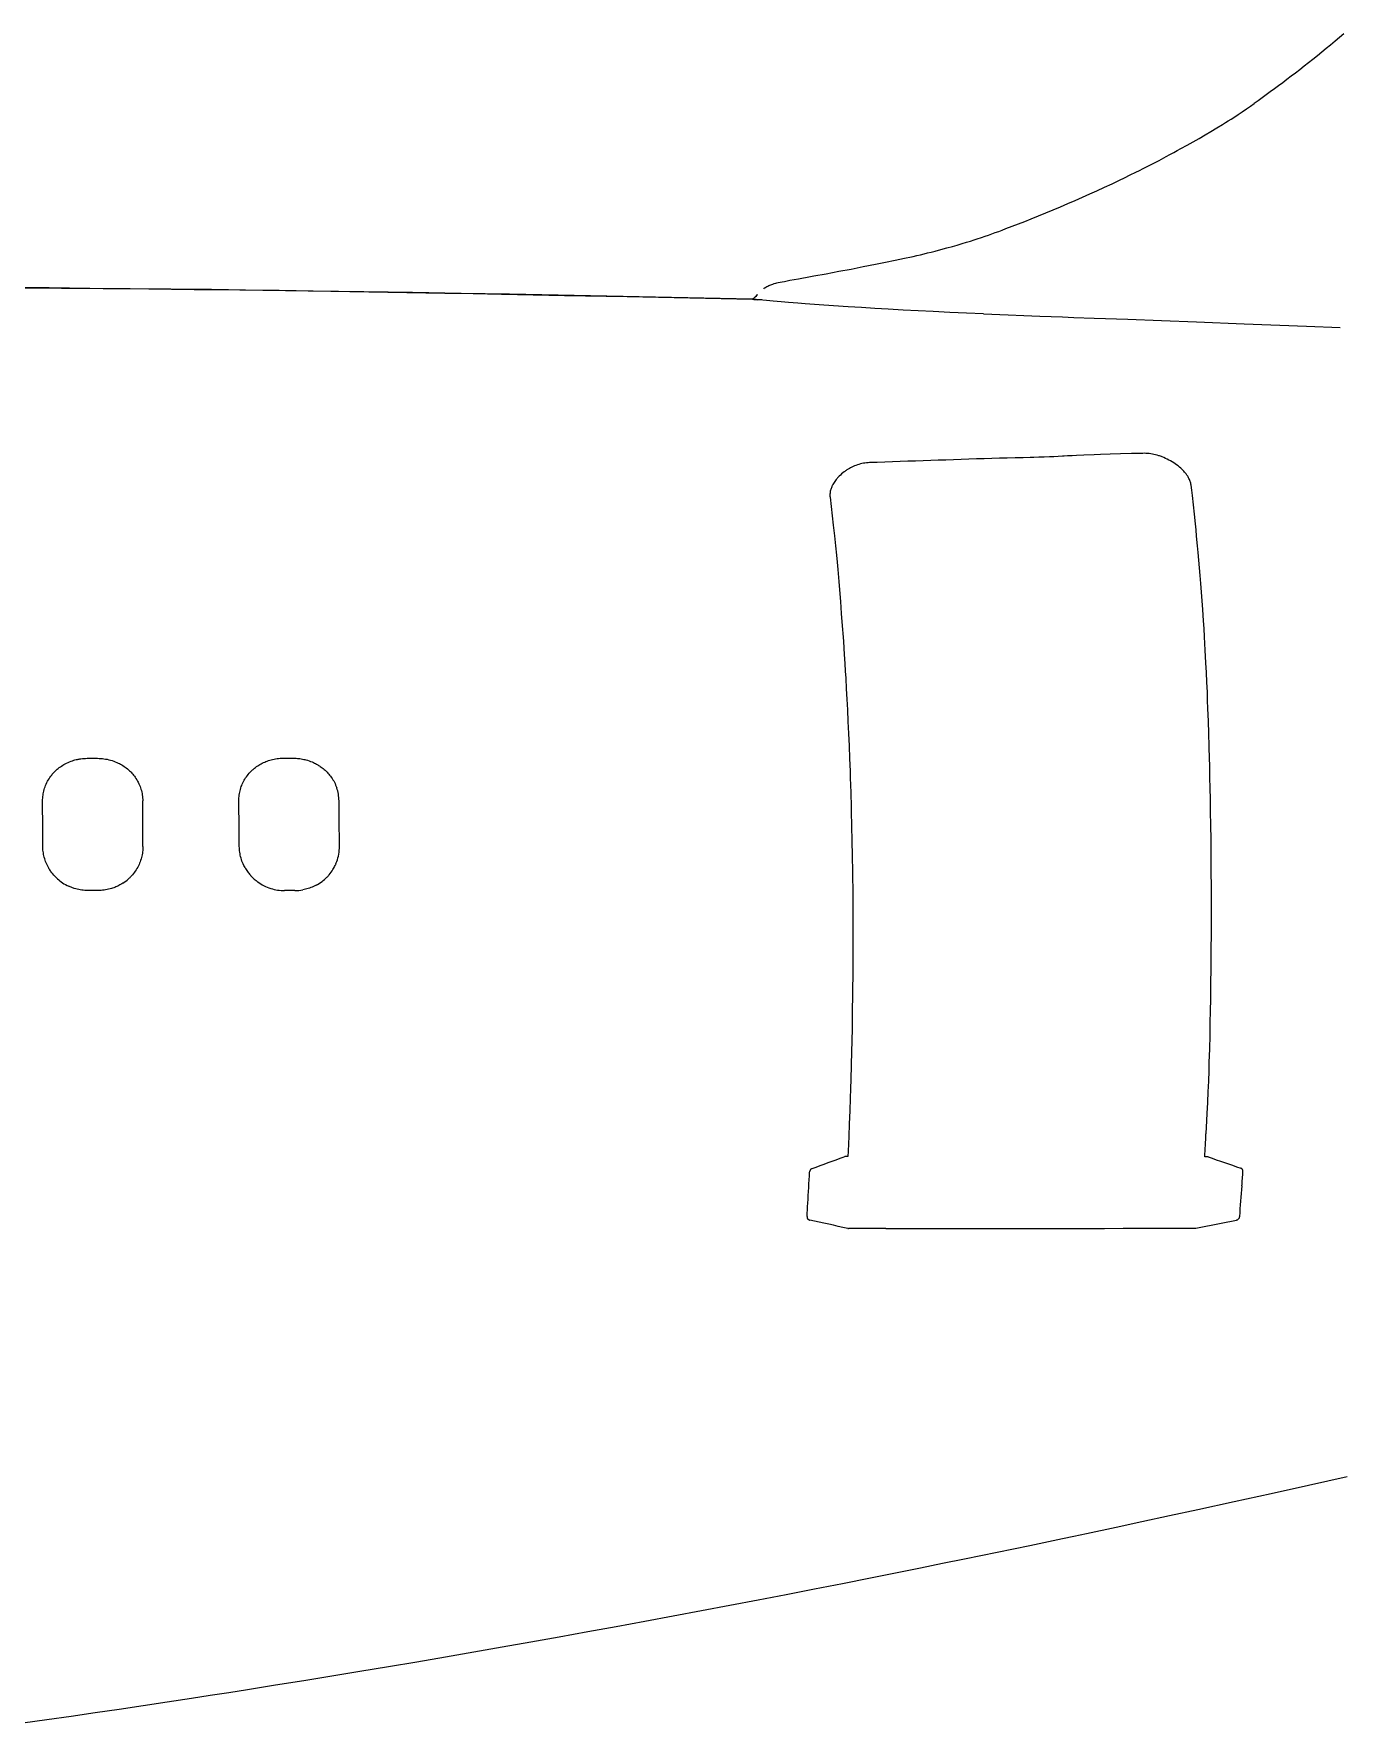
# Model space of a CAD drawing. Extents: x -62750 to 17911, y -49048 to 6133.
# Drawn here: x -35821 to -32273, y -3734 to 855 of the extents above; entities that cross this region are included whole.
import ezdxf

# ---------------------------------------------------------------- set-up
doc = ezdxf.new("R2010")
doc.units = 0
doc.linetypes.add('DASHED', pattern=[15, 12, -3])
doc.layers.get('0').update_dxf_attribs({"linetype": 'CONTINUOUS'})

msp = doc.modelspace()

# ---------------------------------------------------------------- linework, layer by layer
at = {"color": 7, "linetype": 'DASHED', "ltscale": 0.465028}
msp.add_line((-33855.2, 147), (-33868.7, 134.2), dxfattribs=at)
at = {"color": 7, "linetype": 'DASHED', "ltscale": 0.000488367}
for p, q in [((-33868.7, 134.2), (-33868.8, 134.2)), ((-33868.8, 134.2), (-33868.7, 134.2))]:
    msp.add_line(p, q, dxfattribs=at)
at = {"color": 7, "ltscale": 0.000586581}
msp.add_line((-33868.8, 134.2), (-33868.7, 134.2), dxfattribs=at)
at = {"color": 7, "ltscale": 0.008846}
msp.add_line((-33868.6, 134.2), (-33868.2, 134.2), dxfattribs=at)
at = {"color": 7, "ltscale": 0.000982723}
msp.add_line((-33868.5, 134.2), (-33868.5, 134.2), dxfattribs=at)
at = {"color": 7, "ltscale": 0.018625}
msp.add_line((-33865.8, 133.9), (-33865, 133.9), dxfattribs=at)
at = {"color": 7, "linetype": 'DASHED', "ltscale": 0.007058}
msp.add_line((-33865, 133.9), (-33864.7, 133.8), dxfattribs=at)
at = {"color": 7, "ltscale": 0.012253}
msp.add_line((-33864.7, 133.8), (-33864.2, 133.8), dxfattribs=at)
at = {"color": 7, "ltscale": 0.060078}
msp.add_line((-33857.5, 133.2), (-33855.1, 133), dxfattribs=at)
at = {"color": 7, "ltscale": 0.001568}
msp.add_line((-33844.2, 132.1), (-33844.1, 132.1), dxfattribs=at)
at = {"color": 7, "ltscale": 0.349805}
msp.add_line((-35676, -1113), (-35662, -1113), dxfattribs=at)
at = {"color": 7, "ltscale": 0.349707}
msp.add_line((-35662, -1113), (-35648, -1113), dxfattribs=at)
at = {"color": 7}
for p, q in [((-35143.9, -1112.8), (-35115.9, -1112.7)), ((-35646.5, -1472), (-35674.5, -1472)), ((-35118.5, -1472.3), (-35140.4, -1472.3))]:
    msp.add_line(p, q, dxfattribs=at)
at = {"color": 7, "ltscale": 0.15332}
msp.add_line((-35112.4, -1472.3), (-35118.5, -1472.3), dxfattribs=at)
msp.add_line((-35112.4, -1472.3), (-35118.5, -1472.3), dxfattribs=at)
at = {"color": 7, "ltscale": 0.153516}
msp.add_line((-33610.4, -2194.7), (-33616.5, -2194.7), dxfattribs=at)
msp.add_line((-33610.4, -2194.7), (-33616.5, -2194.7), dxfattribs=at)
at = {"color": 7, "ltscale": 0.156935}
msp.add_line((-32634.4, -2195.4), (-32640.6, -2195.3), dxfattribs=at)
msp.add_line((-32634.4, -2195.4), (-32640.6, -2195.3), dxfattribs=at)
at = {"color": 7}
for points in [[(-32262.8, 855.3), (-32274.9, 845), (-32286.9, 834.9), (-32299, 824.8), (-32311, 814.9), (-32323, 805.1), (-32334.9, 795.4), (-32346.9, 785.8), (-32358.8, 776.4), (-32370.7, 767), (-32382.4, 757.8), (-32394.2, 748.7), (-32405.9, 739.8), (-32417.5, 731), (-32429, 722.4), (-32440.5, 713.8), (-32451.7, 705.5), (-32463, 697.2), (-32474.1, 689.1), (-32485.1, 681.1), (-32495.9, 673.4), (-32506.7, 665.7)], [(-33838.7, 162.8), (-33837.2, 164), (-33836.3, 164.7), (-33835.2, 165.5), (-33834.1, 166.3), (-33832.8, 167.1), (-33830.4, 168.5), (-33827.8, 169.9), (-33825, 171.3), (-33822.1, 172.5), (-33819.5, 173.5), (-33817, 174.5), (-33814.3, 175.4), (-33812.3, 176), (-33810.3, 176.6), (-33806.2, 177.7), (-33802.8, 178.5), (-33799.5, 179.2), (-33794.4, 180.3), (-33788.7, 181.5), (-33782, 182.8), (-33767.4, 185.6), (-33744.2, 189.8), (-33711.3, 195.8), (-33702.3, 197.4), (-33669.4, 203.5), (-33634.4, 210), (-33601.6, 216.2), (-33568.2, 222.7), (-33535, 229.2), (-33508.1, 234.6), (-33481.9, 240), (-33456.3, 245.4), (-33437.5, 249.5), (-33433.1, 250.5), (-33423.1, 252.7), (-33412.4, 255.2), (-33403.1, 257.5), (-33393.4, 259.9), (-33383.4, 262.4), (-33373.2, 265.1), (-33357.5, 269.2), (-33341.7, 273.4), (-33326, 277.8), (-33312.8, 281.5), (-33299.9, 285.2), (-33287.5, 288.8), (-33277.1, 292.1), (-33267.3, 295.2), (-33259.2, 297.9), (-33246.9, 302.1), (-33237.6, 305.3), (-33228.5, 308.5), (-33219.2, 311.8), (-33209.9, 315.1), (-33200.4, 318.6), (-33190.6, 322.2), (-33180.8, 325.9), (-33163.8, 332.3), (-33146.7, 338.9), (-33129.4, 345.7), (-33112, 352.6), (-33092.1, 360.6), (-33072.2, 368.8), (-33052.3, 377.1), (-33032.4, 385.5), (-33012.7, 393.9), (-32992.6, 402.6), (-32972.6, 411.4), (-32953.1, 420.1), (-32933.9, 428.8), (-32912.8, 438.5), (-32892.3, 448.1), (-32872.2, 457.7), (-32858.5, 464.3), (-32843.4, 471.7), (-32828.1, 479.2), (-32817.9, 484.2), (-32807.6, 489.4), (-32793.6, 496.5), (-32779.3, 503.9), (-32764.7, 511.5), (-32745.2, 521.8), (-32735.2, 527.2), (-32725.1, 532.6), (-32715.2, 538), (-32705.3, 543.4), (-32688.9, 552.5), (-32672.5, 561.8), (-32656.1, 571.1), (-32639.8, 580.6), (-32623.8, 590.1), (-32608, 599.6), (-32592.3, 609.1), (-32584.6, 613.9), (-32577, 618.7), (-32569.4, 623.5), (-32561.9, 628.3), (-32550.2, 635.9), (-32538.7, 643.5), (-32527.6, 651), (-32516.9, 658.4), (-32506.7, 665.7)], [(-33868.8, 134.2), (-34044.9, 138), (-34220.9, 141.6), (-34308.9, 143.4), (-34396.9, 145.1), (-34528.8, 147.6), (-34660.8, 150), (-34792.8, 152.3), (-34924.8, 154.4), (-34993.8, 155.5), (-35062.8, 156.5), (-35154.8, 157.8), (-35246.7, 159.1), (-35338.6, 160.2), (-35448.9, 161.5), (-35559.2, 162.7), (-35669.4, 163.7), (-35779.7, 164.7), (-35889.9, 165.5)], [(-35860.2, 165.3), (-35746.4, 164.4), (-35632.5, 163.4), (-35508.9, 162.2), (-35385.3, 160.8), (-35261.7, 159.3), (-35138.1, 157.6), (-35014.5, 155.8), (-34911.4, 154.2), (-34808.4, 152.5), (-34705.2, 150.8), (-34627.9, 149.4), (-34550.5, 148), (-34465.3, 146.4), (-34380.1, 144.7), (-34209.6, 141.4), (-34039.2, 137.9), (-33868.8, 134.2)], [(-33726.4, 122.1), (-33745.6, 123.6), (-33758.4, 124.6), (-33771, 125.6), (-33791.6, 127.4), (-33813, 129.3), (-33859.3, 133.4), (-33867.2, 134), (-33868.6, 134.2)], [(-33242.1, 94.5), (-33288, 96.4), (-33333.3, 98.5), (-33378, 100.6), (-33419.2, 102.6), (-33460, 104.7), (-33500.5, 107), (-33537.2, 109.1), (-33573.5, 111.4), (-33609.6, 113.7), (-33649, 116.5), (-33687.9, 119.3), (-33726.4, 122.1)], [(-33242.1, 94.5), (-33174.8, 91.7), (-33132, 90), (-33088.7, 88.4), (-33027.2, 86.1)], [(-33027.2, 86.1), (-32996.5, 85), (-32941.4, 83), (-32849.9, 79.7), (-32757.9, 76.3), (-32663.2, 72.6), (-32533.3, 67.5), (-32364, 60.7), (-32272.8, 57.1)], [(-33551, -309.8), (-33555.3, -310), (-33559.5, -310.4), (-33563.8, -310.9), (-33568, -311.6), (-33572.1, -312.5), (-33576.2, -313.4), (-33580.3, -314.6), (-33584.3, -315.8), (-33588.3, -317.2), (-33592.2, -318.8), (-33595.7, -320.3), (-33599.3, -322), (-33602.7, -323.7), (-33606.1, -325.6), (-33609.4, -327.5), (-33612.7, -329.5), (-33614.6, -330.8), (-33616.5, -332.1), (-33618.4, -333.4), (-33620.2, -334.8), (-33623.8, -337.5), (-33627.2, -340.4), (-33630.5, -343.4), (-33633.7, -346.4), (-33635.2, -347.9), (-33636.7, -349.5), (-33638.1, -351.1), (-33639.5, -352.7), (-33641.8, -355.4), (-33643.9, -358.1), (-33645.9, -360.8), (-33647.7, -363.6), (-33649.5, -366.4), (-33651.1, -369.3), (-33651.9, -370.8), (-33652.7, -372.4), (-33653.4, -373.9), (-33654, -375.5), (-33655, -377.8), (-33655.8, -380.2), (-33656.6, -382.5), (-33657.2, -384.9), (-33657.8, -387.6), (-33658.3, -390.2), (-33658.6, -392.9), (-33658.8, -395.6), (-33658.8, -398.2), (-33658.7, -400.9), (-33658.5, -403.5)], [(-33027.1, -292.3), (-33039, -293), (-33050.9, -293.7), (-33062.8, -294.2), (-33076.9, -294.8), (-33091.1, -295.3), (-33105.4, -295.7), (-33114.9, -295.9), (-33134, -296.3), (-33155.5, -296.7), (-33177, -297.2), (-33198.2, -297.7), (-33219.5, -298.3)], [(-32809.1, -284.5), (-32839.8, -285.3), (-32869.7, -286.2), (-32897.3, -287.1), (-32924.2, -287.9), (-32941.2, -288.5), (-32969.5, -289.6), (-32988.7, -290.3), (-33001.2, -290.9), (-33013.8, -291.5), (-33022.7, -292), (-33027.1, -292.3)], [(-32677.7, -371.2), (-32678.1, -368.5), (-32678.7, -365.9), (-32679.4, -363.2), (-32680.2, -360.6), (-32681.2, -357.9), (-32682.3, -355.3), (-32683.6, -352.6), (-32684.7, -350.6), (-32685.8, -348.5), (-32687.1, -346.5), (-32688.1, -345), (-32689.1, -343.5), (-32691.3, -340.4), (-32693.7, -337.4), (-32695.5, -335.3), (-32697.5, -333.1), (-32699.5, -331), (-32701, -329.4), (-32702.7, -327.8), (-32706, -324.7), (-32709.5, -321.6), (-32713.2, -318.6), (-32717, -315.7), (-32720.9, -312.9), (-32725, -310.2), (-32729.2, -307.5), (-32733.5, -305), (-32737.9, -302.6), (-32742.4, -300.3), (-32746.9, -298.1), (-32751.5, -296), (-32756.2, -294.2), (-32758.6, -293.3), (-32761, -292.4), (-32763.3, -291.6), (-32765.7, -290.8), (-32770, -289.5), (-32774.3, -288.4), (-32778.7, -287.4), (-32783, -286.5), (-32787.4, -285.8), (-32791.7, -285.2), (-32796.1, -284.8), (-32800.4, -284.5), (-32804.8, -284.4), (-32809.1, -284.5)], [(-33658.5, -403.5), (-33655.5, -428.6), (-33652.6, -454.1), (-33649.7, -479.9), (-33646.7, -508.6), (-33643.9, -535.7), (-33641.4, -561.2), (-33639.6, -580.4), (-33637.8, -600), (-33634.9, -633), (-33633, -655.4), (-33630.4, -686.7), (-33627.9, -719.6), (-33625.4, -752.9), (-33623.1, -784.1), (-33622.3, -796), (-33620, -831.4), (-33618.5, -855.2), (-33617.2, -876.4), (-33616, -895.7), (-33614.4, -924.1), (-33612.9, -952.7), (-33611.4, -981.5), (-33609.8, -1013.4), (-33608.3, -1045.5), (-33606.9, -1078.7), (-33605.5, -1113.3), (-33604.2, -1148), (-33603.6, -1166.2), (-33602.3, -1206), (-33601.1, -1246.1), (-33600.8, -1257.5), (-33599.8, -1297.4), (-33599, -1337.5), (-33598.2, -1377.6), (-33597.5, -1421.5), (-33597.4, -1433.5), (-33596.9, -1472.6), (-33596.6, -1511.6), (-33596.4, -1550.7), (-33596.4, -1577.3), (-33596.4, -1608.5), (-33596.4, -1639.8), (-33596.6, -1671), (-33596.8, -1698.7), (-33597.2, -1742.6), (-33597.4, -1755.8), (-33598, -1799.9), (-33598.1, -1808), (-33598.8, -1845.3), (-33599.5, -1882.6), (-33600.1, -1908.9), (-33601.1, -1947.1), (-33602.2, -1985), (-33603, -2010.5), (-33603.8, -2036)], [(-32660.3, -535.5), (-32662.8, -509.5), (-32664.4, -492.6), (-32666.1, -475.8), (-32668.8, -449.9), (-32671.6, -424.4), (-32674.4, -399.3), (-32676.1, -384.8), (-32677.7, -371.2)], [(-32632.4, -2047.2), (-32631.1, -2018.9), (-32630, -1990.4), (-32629, -1961.8), (-32628.3, -1938.9), (-32627.3, -1902.4), (-32626.4, -1865.7), (-32625.6, -1829), (-32625.1, -1801.8), (-32624.5, -1764.6), (-32624, -1727.4), (-32623.4, -1681.6), (-32623, -1630.2), (-32622.8, -1591.6), (-32622.6, -1553.8), (-32622.6, -1516.1), (-32622.6, -1496.5), (-32622.7, -1456.2), (-32622.9, -1427.5), (-32623.2, -1384.3), (-32623.7, -1333.1), (-32624.2, -1294.9), (-32624.7, -1258.6), (-32625.4, -1222.4), (-32625.9, -1195.6), (-32626.5, -1163.1), (-32627.3, -1130.7), (-32627.7, -1114.9), (-32628.6, -1080.4), (-32629.6, -1046), (-32630.7, -1011.7), (-32632, -977.3), (-32632.8, -955.9), (-32633.7, -933.2), (-32634.9, -906.4), (-32636.1, -879.7), (-32637.4, -853.2), (-32639.2, -818.9), (-32641.2, -783.2), (-32642.7, -760), (-32644, -739.4), (-32646, -708.8), (-32647.7, -684.9), (-32649.5, -661.3), (-32651.3, -637.8), (-32653, -616.6), (-32654.8, -595.6), (-32656.7, -574.5), (-32658.6, -553.7), (-32660.3, -535.5)], [(-35777.7, -1164.9), (-35775.3, -1161.6), (-35772.8, -1158.4), (-35771.2, -1156.4), (-35769.5, -1154.4), (-35767.7, -1152.4), (-35765.3, -1149.9), (-35762.8, -1147.4), (-35760.2, -1144.9), (-35757.6, -1142.6), (-35754.8, -1140.3), (-35752, -1138.1), (-35749.1, -1136), (-35746.2, -1134), (-35742.8, -1131.8), (-35739.4, -1129.7), (-35735.8, -1127.8), (-35732.3, -1126)], [(-35732.3, -1126), (-35728.3, -1124.1), (-35724.3, -1122.4), (-35720.2, -1120.8), (-35716.1, -1119.4), (-35712.8, -1118.4), (-35709.6, -1117.4), (-35706.3, -1116.6), (-35703, -1115.8), (-35700.7, -1115.4), (-35698.5, -1115), (-35696.3, -1114.6), (-35694, -1114.3), (-35689.5, -1113.7), (-35685, -1113.3), (-35680.5, -1113.1), (-35676, -1113)], [(-35648, -1113), (-35643.6, -1113.1), (-35639.3, -1113.3), (-35635, -1113.7), (-35630.7, -1114.2), (-35626.2, -1114.9), (-35621.7, -1115.7), (-35617.3, -1116.7), (-35612.9, -1117.9), (-35608.6, -1119.2), (-35604.3, -1120.6), (-35600.1, -1122.2), (-35596, -1123.9), (-35591.9, -1125.8)], [(-35591.9, -1125.8), (-35588.7, -1127.5), (-35585.5, -1129.2), (-35582.4, -1131), (-35579.3, -1132.9), (-35576.3, -1134.9), (-35573.4, -1136.9), (-35570.5, -1139.1), (-35567.2, -1141.7), (-35564.1, -1144.4), (-35561, -1147.2), (-35559.1, -1149.1), (-35557.3, -1150.9), (-35554.9, -1153.5), (-35552.6, -1156.1), (-35550.4, -1158.8), (-35548.2, -1161.5), (-35546.2, -1164.3)], [(-35243.7, -1162.9), (-35241.3, -1159.6), (-35238.8, -1156.5), (-35236.2, -1153.4), (-35233.5, -1150.4), (-35231, -1147.9), (-35229.1, -1146.1), (-35227.2, -1144.3), (-35225.8, -1143.1), (-35223.8, -1141.4), (-35221.8, -1139.7), (-35219, -1137.5), (-35216.1, -1135.4), (-35213.1, -1133.4), (-35210.1, -1131.4), (-35207.1, -1129.6), (-35203.9, -1127.8), (-35200.7, -1126.2), (-35197.5, -1124.6), (-35194.2, -1123.1), (-35190.8, -1121.7), (-35187.4, -1120.4), (-35183.9, -1119.2), (-35180.4, -1118.1), (-35176.9, -1117.1), (-35172.8, -1116.1), (-35168.8, -1115.2), (-35164.6, -1114.5), (-35160.5, -1113.9), (-35156.4, -1113.4), (-35152.2, -1113), (-35148, -1112.8), (-35143.9, -1112.8)], [(-35115.9, -1112.7), (-35112.2, -1112.8), (-35108.6, -1112.9), (-35104.9, -1113.2), (-35101.3, -1113.5), (-35098.5, -1113.8), (-35094.9, -1114.4), (-35091.2, -1115), (-35087.5, -1115.8), (-35084.8, -1116.4), (-35082.1, -1117.1), (-35077.9, -1118.3), (-35073.7, -1119.7), (-35069.6, -1121.2), (-35065.6, -1122.8), (-35063.6, -1123.6), (-35061.6, -1124.5)], [(-35061.6, -1124.5), (-35058.9, -1125.8), (-35056.4, -1127.1), (-35053.1, -1128.8), (-35049.9, -1130.7), (-35047.6, -1132.1), (-35045.3, -1133.5), (-35043.1, -1135), (-35040.9, -1136.6), (-35038, -1138.7), (-35035.2, -1141), (-35032.4, -1143.3), (-35029.8, -1145.6), (-35027.2, -1148.1), (-35024.7, -1150.6), (-35022.3, -1153.1), (-35020, -1155.7), (-35017.8, -1158.4), (-35015.6, -1161.2)], [(-35797.3, -1228.6), (-35797.3, -1224.7), (-35797.1, -1220.9), (-35796.8, -1217), (-35796.3, -1213.2), (-35795.7, -1209.3), (-35795, -1205.5), (-35794.2, -1201.8), (-35793.2, -1198), (-35792.1, -1194.3), (-35790.8, -1190.4), (-35789.3, -1186.6), (-35787.7, -1182.8), (-35786, -1179.1), (-35784.1, -1175.4), (-35782.1, -1171.9), (-35779.9, -1168.3), (-35777.7, -1164.9)], [(-35546.2, -1164.3), (-35543.9, -1167.7), (-35541.7, -1171.1), (-35539.7, -1174.7), (-35537.8, -1178.2), (-35536, -1181.9), (-35534.3, -1185.6), (-35532.8, -1189.3), (-35531.4, -1193.2), (-35530.2, -1197), (-35529.1, -1200.8), (-35528.1, -1204.7), (-35527.3, -1208.7), (-35526.7, -1212.6), (-35526.1, -1216.6), (-35525.8, -1220.6), (-35525.5, -1224.7), (-35525.4, -1228.7)], [(-35264.3, -1228.6), (-35264.3, -1224.7), (-35264.1, -1220.7), (-35263.8, -1216.8), (-35263.4, -1212.9), (-35262.8, -1209), (-35262.1, -1205.1), (-35261.2, -1201.2), (-35260.2, -1197.4), (-35259.1, -1193.6), (-35257.9, -1190), (-35256.5, -1186.4), (-35255.1, -1182.9), (-35253.5, -1179.4), (-35251.8, -1176), (-35249.9, -1172.6), (-35248, -1169.3), (-35245.9, -1166), (-35243.7, -1162.9)], [(-35015.6, -1161.2), (-35013.4, -1164.1), (-35011.1, -1167.5), (-35008.9, -1171), (-35006.8, -1174.5), (-35004.9, -1178.1), (-35003.1, -1181.8), (-35001.4, -1185.5), (-34999.9, -1189.3), (-34998.5, -1193.1)], [(-35761.5, -1436.2), (-35763.3, -1434.3), (-35765.1, -1432.3), (-35767, -1430.3), (-35769.7, -1427.1), (-35772.3, -1423.9), (-35774.8, -1420.5), (-35776.3, -1418.3), (-35777.8, -1416), (-35779.2, -1413.8), (-35780.6, -1411.5), (-35782.6, -1408), (-35784.4, -1404.4), (-35786.1, -1400.8), (-35787.8, -1397.1), (-35789.2, -1393.4), (-35790.6, -1389.6), (-35791.8, -1385.8), (-35792.9, -1381.9), (-35793.9, -1378), (-35794.7, -1374.1), (-35795.4, -1370.1), (-35796, -1366.1), (-35796.4, -1362.2), (-35796.7, -1358.1), (-35796.8, -1354.1), (-35796.8, -1351.7), (-35796.9, -1344.6), (-35797, -1305.8), (-35797.3, -1228.6)], [(-35524.9, -1352.4), (-35524.9, -1354.5), (-35525, -1357.4), (-35525.2, -1360.3), (-35525.4, -1363.2), (-35525.8, -1367.2), (-35526.4, -1371.1), (-35527, -1375), (-35527.9, -1378.9), (-35528.8, -1382.7), (-35529.9, -1386.5), (-35531.1, -1390.3), (-35532.5, -1394.1), (-35533.9, -1397.8), (-35535.5, -1401.4), (-35537.3, -1405), (-35539.1, -1408.6), (-35541.1, -1412.2), (-35543.3, -1415.8), (-35545.6, -1419.2), (-35548, -1422.6), (-35550.6, -1425.9), (-35553.2, -1429.2)], [(-35247.6, -1410), (-35249.2, -1406.9), (-35250.8, -1403.8), (-35252.7, -1399.9), (-35254.4, -1396), (-35255.9, -1392), (-35257.3, -1388), (-35258.5, -1383.9), (-35259.6, -1380), (-35260.5, -1376.1), (-35261.2, -1372.2), (-35261.9, -1368.3), (-35262.4, -1364.4), (-35262.8, -1360.4), (-35263, -1356.4), (-35263.1, -1352.4)], [(-35674.5, -1472), (-35678.7, -1471.9), (-35682.8, -1471.7), (-35687, -1471.4), (-35691.1, -1470.9), (-35695.2, -1470.3), (-35699.3, -1469.5), (-35703.4, -1468.6), (-35707.4, -1467.6), (-35711.4, -1466.4), (-35713.9, -1465.6), (-35716.4, -1464.7), (-35719.7, -1463.4), (-35723, -1462.1), (-35726.2, -1460.7)], [(-35579.6, -1452.3), (-35581.9, -1453.8), (-35584.3, -1455.2), (-35587.4, -1457), (-35590.6, -1458.7), (-35593.3, -1460), (-35596.1, -1461.3), (-35598.8, -1462.5), (-35601.6, -1463.6), (-35604.4, -1464.7), (-35607.3, -1465.7), (-35610.7, -1466.8), (-35614.2, -1467.7), (-35618.2, -1468.8), (-35622.2, -1469.6), (-35626.2, -1470.4), (-35630.2, -1471), (-35634.3, -1471.4), (-35638.3, -1471.8), (-35642.4, -1472), (-35646.5, -1472)], [(-35054.8, -1458), (-35058.1, -1459.7), (-35061.6, -1461.3), (-35065, -1462.9), (-35068.6, -1464.3), (-35072.1, -1465.5), (-35075.7, -1466.7), (-35079.4, -1467.8), (-35083, -1468.8), (-35086.7, -1469.6), (-35090.4, -1470.3)], [(-33603.8, -2036), (-33605.1, -2071), (-33606.5, -2105.9), (-33607.9, -2140.6), (-33609.7, -2179.9), (-33610.4, -2194.7)], [(-32637.3, -2133.5), (-32636.2, -2114.3), (-32635.3, -2099.1), (-32633.9, -2076.2), (-32633.3, -2064.7), (-32632.4, -2047.2)], [(-33707.2, -2227.4), (-33708, -2227.8), (-33708.8, -2228.2), (-33709.6, -2228.7), (-33710.1, -2229.1), (-33710.6, -2229.5), (-33711.1, -2229.9), (-33711.6, -2230.4), (-33712.3, -2231.4), (-33712.9, -2232.5), (-33713.4, -2233.6), (-33713.8, -2234.7), (-33714, -2235.8), (-33714.2, -2236.8)], [(-33707.2, -2227.4), (-33708, -2227.8), (-33708.8, -2228.2), (-33709.6, -2228.7), (-33710.1, -2229.1), (-33710.6, -2229.5), (-33711.1, -2229.9), (-33711.6, -2230.4), (-33712.3, -2231.4), (-33712.9, -2232.5), (-33713.4, -2233.6), (-33713.8, -2234.7), (-33714, -2235.8), (-33714.2, -2236.8)], [(-32537, -2235.9), (-32536.9, -2234.6), (-32537.1, -2233.4), (-32537.4, -2232.2), (-32537.8, -2231.1), (-32538.4, -2230), (-32538.8, -2229.5), (-32539.1, -2229.1), (-32539.5, -2228.6), (-32540, -2228.2), (-32540.7, -2227.6), (-32541.4, -2227.1), (-32542.2, -2226.7), (-32543.1, -2226.4)], [(-32537, -2235.9), (-32536.9, -2234.6), (-32537.1, -2233.4), (-32537.4, -2232.2), (-32537.8, -2231.1), (-32538.4, -2230), (-32538.8, -2229.5), (-32539.1, -2229.1), (-32539.5, -2228.6), (-32540, -2228.2), (-32540.7, -2227.6), (-32541.4, -2227.1), (-32542.2, -2226.7), (-32543.1, -2226.4)], [(-33721, -2358), (-33721, -2358.6), (-33721, -2359.2), (-33720.9, -2359.9), (-33720.8, -2360.5), (-33720.6, -2361.3), (-33720.3, -2362.1), (-33720, -2362.9), (-33719.5, -2363.8), (-33718.9, -2364.6), (-33718.2, -2365.4), (-33717.4, -2366.1), (-33716.5, -2366.7), (-33715.6, -2367.1), (-33714.7, -2367.5), (-33713.7, -2367.8)], [(-33721, -2358), (-33721, -2358.6), (-33721, -2359.2), (-33720.9, -2359.9), (-33720.8, -2360.5), (-33720.6, -2361.3), (-33720.3, -2362.1), (-33720, -2362.9), (-33719.5, -2363.8), (-33718.9, -2364.6), (-33718.2, -2365.4), (-33717.4, -2366.1), (-33716.5, -2366.7), (-33715.6, -2367.1), (-33714.7, -2367.5), (-33713.7, -2367.8)], [(-32554.5, -2367.4), (-32553.6, -2367.2), (-32552.8, -2366.9), (-32551.6, -2366.4), (-32550.6, -2365.8), (-32549.6, -2365), (-32548.7, -2364.1), (-32547.9, -2363.2), (-32547.2, -2362.2)], [(-32554.5, -2367.4), (-32553.6, -2367.2), (-32552.8, -2366.9), (-32551.6, -2366.4), (-32550.6, -2365.8), (-32549.6, -2365), (-32548.7, -2364.1), (-32547.9, -2363.2), (-32547.2, -2362.2)], [(-32547.2, -2362.2), (-32546.7, -2361.1), (-32546.3, -2360), (-32546, -2358.8), (-32545.8, -2357.7)], [(-32547.2, -2362.2), (-32546.7, -2361.1), (-32546.3, -2360), (-32546, -2358.8), (-32545.8, -2357.7)], [(-33507.1, -2390.2), (-33293.6, -2390.4), (-33187, -2390.4), (-33080.4, -2390.4), (-33027.1, -2390.3)], [(-33027.1, -2390.3), (-32988.9, -2390.3), (-32963.5, -2390.2), (-32912.7, -2390), (-32861.9, -2389.7), (-32836.4, -2389.6), (-32798.3, -2389.5), (-32769.7, -2389.5), (-32741.1, -2389.5)], [(-32253.6, -3064.9), (-32359, -3088.4), (-32460.7, -3110.9), (-32561, -3132.9), (-32659.2, -3154.4), (-32736.9, -3171.2), (-32811.5, -3187.4), (-32881.7, -3202.4), (-32962.3, -3219.7), (-32995.9, -3226.8), (-33027.1, -3233.4)], [(-33027.1, -3233.4), (-33115.9, -3252), (-33204.8, -3270.4), (-33249.2, -3279.5), (-33293.7, -3288.6), (-33353.1, -3300.7), (-33412.5, -3312.8), (-33471.9, -3324.7), (-33548.3, -3340), (-33624.7, -3355.2), (-33701.2, -3370.2), (-33777.7, -3385.1), (-33854.2, -3399.9), (-33930.8, -3414.5), (-34007.4, -3429.1), (-34084.7, -3443.6), (-34162, -3458), (-34239.3, -3472.2), (-34316.6, -3486.4), (-34394, -3500.3), (-34471.3, -3514.1), (-34548.7, -3527.8), (-34626, -3541.4), (-34703.4, -3554.7), (-34780.8, -3568), (-34858.1, -3581.1), (-34935.5, -3594), (-35011.8, -3606.6), (-35088.1, -3619), (-35164.4, -3631.3), (-35202.5, -3637.4), (-35240.7, -3643.4), (-35291.6, -3651.4), (-35342.4, -3659.3), (-35393.3, -3667.1), (-35458.7, -3677.1), (-35524.1, -3686.9), (-35589.5, -3696.7), (-35654.9, -3706.3), (-35720.3, -3715.7), (-35785.8, -3725.1), (-35851.2, -3734.3)]]:
    msp.add_lwpolyline(points, dxfattribs=at)
at = {"color": 7, "linetype": 'DASHED'}
for points in [[(-33868.5, 134.2), (-33868.7, 134.2), (-33868.7, 134.2), (-33868.7, 134.2), (-33868.8, 134.2), (-33868.8, 134.2), (-33868.8, 134.2), (-33868.8, 134.2), (-33868.8, 134.2), (-33868.7, 134.2)], [(-33868.7, 134.2), (-33868.8, 134.2), (-33868.8, 134.2), (-33868.8, 134.2), (-33868.8, 134.2), (-33868.7, 134.2), (-33868.6, 134.2)]]:
    msp.add_lwpolyline(points, dxfattribs=at)
for centre, radius, start, end in [((-44309.7, 11153.6), 15180.3, 313.45608, 313.52635), ((-33868.6, 135), 0.752, 255.9702, 266.0089), ((-33853.1, 281.7), 148.3, 264.1543, 265.111), ((-33520.2, 4161.5), 4042.4, 265.1173, 265.2133), ((-34317.8, -5302.2), 5454.9, 85.0191, 85.1345)]:
    msp.add_arc(centre, radius, start, end, dxfattribs=at)
at = {"color": 7}
for centre, radius, start, end in [((-44309.7, 11153.6), 15180.3, 313.45608, 313.52635), ((-27563.2, -168728.7), 168525.3, 91.923397, 92.036157), ((-35104.4, -1229.7), 112.1, 0.6576, 19.0525), ((-138606, -1722), 103081.7, 0.205436, 0.274202), ((-79987.8, -1730.1), 44726.3, 0.48379, 0.6424), ((-75589.5, -1690), 40599.8, 0.47648, 0.65147), ((-35107.8, -1353.3), 116.7, 339.7842, 0.4593), ((-35142.2, -1350.2), 121.2, 209.5682, 215.318), ((-35141.1, -1349.5), 122.5, 215.3181, 221.2722), ((-35141.1, -1349.5), 122.5, 215.3181, 221.2722), ((-35110.1, -1352.3), 119.2, 319.8774, 328.104), ((-35109.9, -1352.4), 118.9, 328.1103, 334.0408), ((-35109.9, -1352.4), 119, 334.0449, 335.8501), ((-35109.9, -1352.4), 119, 334.0449, 335.8501), ((-35108.1, -1353.2), 117, 335.8541, 339.7975), ((-35108.1, -1353.2), 117, 335.8541, 339.7975), ((-35674.9, -1349.2), 122.7, 225.129, 228.1556), ((-35674.9, -1349.2), 122.7, 225.129, 228.1556), ((-35674.8, -1349), 122.9, 228.19, 235.9428), ((-35674.8, -1349), 123, 235.9347, 245.2553), ((-35646, -1349.9), 122.1, 302.9601, 311.9383), ((-35645.5, -1350.6), 121.2, 311.9744, 315.9032), ((-35645.1, -1351), 120.6, 315.8809, 319.5858), ((-35645.1, -1351), 120.6, 315.8809, 319.5858), ((-35140.6, -1349.1), 123.1, 221.2631, 222.2594), ((-35140.6, -1349.1), 123.1, 221.2631, 222.2594), ((-35140.6, -1349.1), 123.1, 222.2731, 234.2853), ((-35140.4, -1348.7), 123.5, 234.2762, 242.6766), ((-35140.5, -1349), 123.3, 242.6634, 252.489), ((-35140.3, -1348.7), 123.6, 252.473, 269.9815), ((-35112.2, -1349.7), 122.6, 297.9781, 307.0692), ((-35111.6, -1350.9), 121.2, 307.1371, 315.2373), ((-35110.5, -1352), 119.7, 315.2324, 319.8795), ((-35112.3, -1348.9), 123.4, 269.9683, 280.2032), ((-41064.9, -1702.2), 8438.6, 356.65004, 357.0705), ((-91985, 156475.9), 169065.2, 290.16385, 290.195364), ((-33616.5, -2204.7), 9.98, 90.1129, 110.2965), ((-33616.5, -2204.7), 9.98, 90.1129, 110.2965), ((-32634.4, -2204.8), 9.41, 70.9799, 89.915), ((-32634.4, -2204.8), 9.41, 70.9799, 89.915), ((-16916.7, 43129.8), 47972.5, 250.87829, 250.98978), ((-44414.3, -1696.7), 10713.8, 356.6576, 357.11008), ((-40425.5, -1721.7), 7905.2, 355.99142, 356.27074), ((-40941.1, -1685.5), 8422.2, 355.42235, 355.99127), ((-44174.6, -1710.6), 10473.6, 356.45617, 356.65699), ((-63808.4, -142588.7), 143414, 77.844602, 77.886744), ((-107121.4, 373105.2), 382805.4, 281.215619, 281.232496), ((-33608.6, -2380.6), 9.5, 257.8868, 270.0323), ((-33608.6, -2380.6), 9.5, 257.8868, 270.0323), ((-33684.1, -334763.2), 332373.1, 89.969492, 89.986977), ((-32132.8, 455121.7), 457511.5, 269.923814, 269.933089), ((-32667.1, -2379.7), 9.91, 269.9911, 281.2785), ((-32667.1, -2379.7), 9.91, 269.9911, 281.2785)]:
    msp.add_arc(centre, radius, start, end, dxfattribs=at)

doc.saveas('drawing.dxf')
